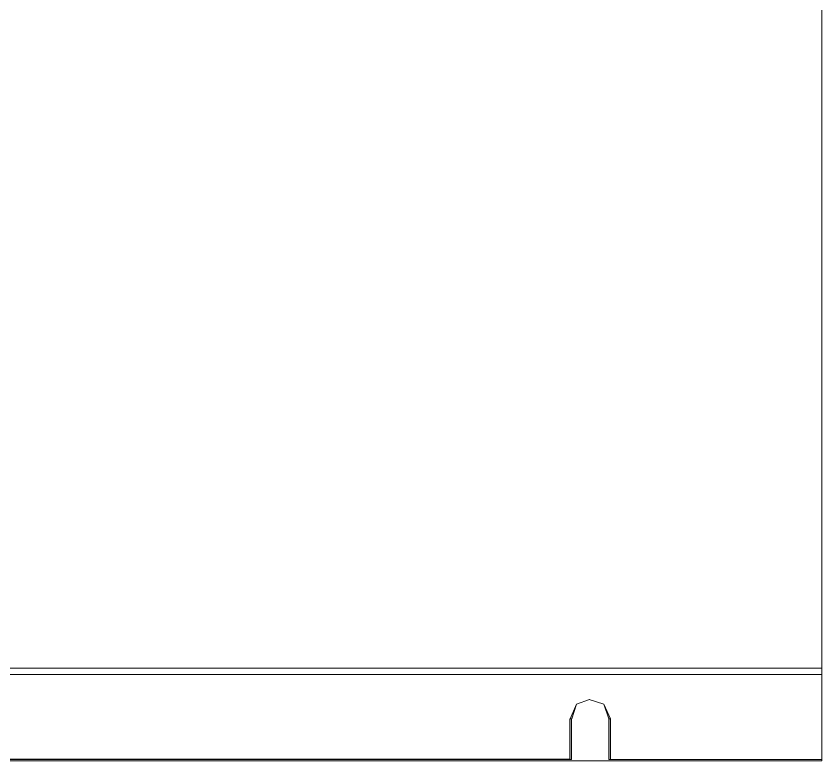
# Model space of a CAD drawing. Header units: millimetres. Extents: x 41 to 1635, y 11 to 1528.
# Drawn here: x 1427 to 1634.9, y 831.8 to 1023.9 of the extents above; entities that cross this region are included whole.
import ezdxf

# ---------------------------------------------------------------- set-up
doc = ezdxf.new("R2010")
doc.units = ezdxf.units.MM
doc.header["$LTSCALE"] = 8
for name, color, linetype in [('1', 7, 'CONTINUOUS'), ('PDF2_Geometry', 7, 'CONTINUOUS'), ('PDF2_Solid Fills', 7, 'CONTINUOUS')]:
    doc.layers.add(name, color=color, linetype=linetype)

# ---------------------------------------------------------------- blocks, each defined once
blk = doc.blocks.new('Sinee')
at = {"layer": '1'}
blk.add_line((324.97, -695.81), (72.13, -695.81), dxfattribs=at)
at = {"layer": 'PDF2_Geometry', "lineweight": 5}
for points in [[(390, 0), (390, -696.11)], [(390, -0.03), (390, -696.14)], [(390, -673.89), (390, -22.23)], [(390, -680.87), (390, -29.21)], [(1.75, -672.21), (390, -672.21)], [(1.75, -672.21), (390, -672.21)], [(0, -673.89), (390, -673.89)], [(0, -673.89), (390, -673.89)], [(326.72, -681.55), (325.04, -685.33)], [(326.72, -681.55), (325.46, -685.33), (325.04, -685.33)], [(330.07, -680.3), (326.72, -681.55)], [(330.07, -680.3), (326.72, -681.55)], [(333.78, -681.55), (330, -680.3)], [(333.78, -681.55), (330, -680.3)], [(335.03, -685.33), (333.78, -681.55)], [(335.45, -685.33), (335.03, -685.33), (333.78, -681.55)], [(324.97, -695.81), (325.39, -695.81), (325.39, -685.33), (324.97, -685.33)], [(335.03, -695.81), (335.45, -695.81), (335.45, -685.33), (335.03, -685.33)], [(72.13, -696.12), (390, -696.14)], [(72.13, -696.12), (390, -696.14)], [(335.03, -695.81), (366.28, -695.81)], [(335.03, -695.81), (390, -695.81)]]:
    blk.add_lwpolyline(points, close=True, dxfattribs=at)
for points in [[(390, -12.93), (390, -696.14), (390, -12.93)], [(390, -678.38), (390, -26.72), (390, -678.38)], [(1.75, -672.21), (390, -672.21), (1.75, -672.21)], [(0, -673.89), (390, -673.89), (0, -673.89)], [(330.07, -680.3), (326.72, -681.55), (330.07, -680.3)], [(333.78, -681.55), (330, -680.3), (333.78, -681.55)], [(72.13, -696.12), (390, -696.14), (72.13, -696.12)], [(335.03, -695.81), (366.28, -695.81), (335.03, -695.81)]]:
    blk.add_lwpolyline(points, dxfattribs=at)
at = {"layer": 'PDF2_Solid Fills', "lineweight": 5, "transparency": 33554559}
for points in [[(326.72, -681.55), (325.04, -685.33), (325.46, -685.33)], [(335.45, -685.33), (335.03, -685.33), (333.78, -681.55)], [(324.97, -695.81), (325.39, -695.81), (324.97, -685.33)], [(325.39, -695.81), (324.97, -685.33), (325.39, -685.33)], [(335.03, -695.81), (335.45, -695.81), (335.03, -685.33)], [(335.45, -695.81), (335.03, -685.33), (335.45, -685.33)]]:
    blk.add_solid(points, dxfattribs=at)

msp = doc.modelspace()

# ---------------------------------------------------------------- block references
at = {"layer": '1'}
msp.add_blockref('Sinee', (1244.92, 1527.93), dxfattribs=at)

doc.saveas('drawing.dxf')
